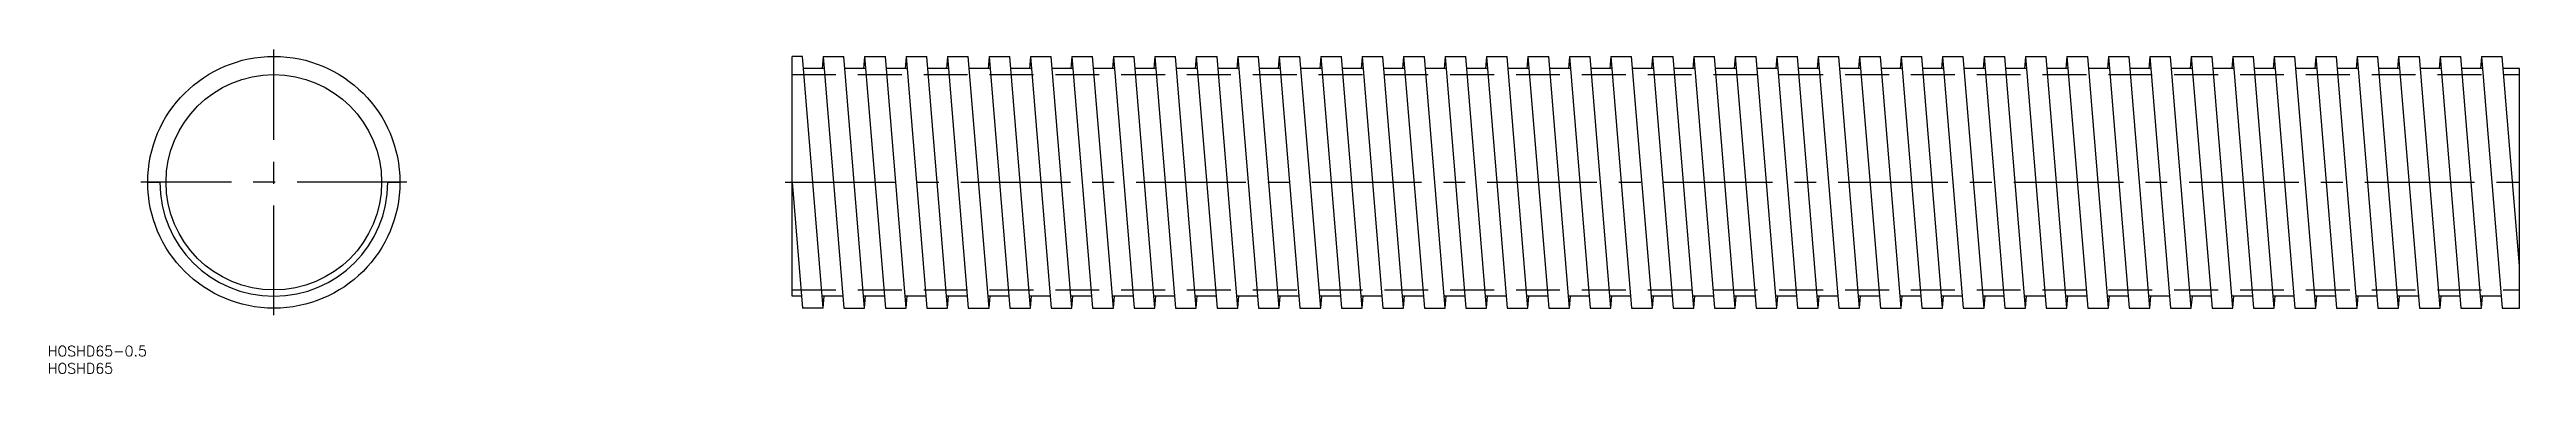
# Model space of a CAD drawing. Extents: x -65 to 652, y -55 to 38.
import ezdxf

# ---------------------------------------------------------------- set-up
doc = ezdxf.new("R2010")
doc.units = 0
doc.linetypes.add('CENTER', pattern=[50.8, 31.75, -6.35, 6.35, -6.35])
doc.linetypes.add('DASHED', pattern=[19.05, 12.7, -6.35])
doc.layers.get('0').update_dxf_attribs({"linetype": 'CONTINUOUS'})
doc.layers.add('CENTER', color=1, linetype='CENTER')
doc.styles.get("Standard").update_dxf_attribs({"font": 'txt.shx', "height": 3, "bigfont": 'bigfont.shx'})

msp = doc.modelspace()

# ---------------------------------------------------------------- linework, layer by layer
at = {"color": 7, "linetype": 'CONTINUOUS'}
for p, q in [((153, 36.5), (150, 36.5)), ((150, -33), (150, 36.5)), ((159, -36.5), (153, 36.5)), ((159, 36.5), (158.71, 33)), ((159, 36.5), (165, -36.5)), ((159, 36.5), (165, 36.5)), ((171, -36.5), (165, 36.5)), ((171, 36.5), (170.71, 33)), ((171, 36.5), (177, -36.5)), ((171, 36.5), (177, 36.5)), ((183, -36.5), (177, 36.5)), ((183, 36.5), (182.71, 33)), ((183, 36.5), (189, -36.5)), ((183, 36.5), (189, 36.5)), ((195, -36.5), (189, 36.5)), ((195, 36.5), (194.71, 33)), ((195, 36.5), (201, -36.5)), ((195, 36.5), (201, 36.5)), ((207, -36.5), (201, 36.5)), ((207, 36.5), (206.71, 33)), ((207, 36.5), (213, -36.5)), ((207, 36.5), (213, 36.5)), ((219, -36.5), (213, 36.5)), ((219, 36.5), (218.71, 33)), ((219, 36.5), (225, -36.5)), ((219, 36.5), (225, 36.5)), ((231, -36.5), (225, 36.5)), ((231, 36.5), (230.71, 33)), ((231, 36.5), (237, -36.5)), ((231, 36.5), (237, 36.5)), ((243, -36.5), (237, 36.5)), ((243, 36.5), (242.71, 33)), ((243, 36.5), (249, -36.5)), ((243, 36.5), (249, 36.5)), ((255, -36.5), (249, 36.5)), ((255, 36.5), (254.71, 33)), ((255, 36.5), (261, -36.5)), ((255, 36.5), (261, 36.5)), ((267, -36.5), (261, 36.5)), ((267, 36.5), (266.71, 33)), ((267, 36.5), (273, -36.5)), ((267, 36.5), (273, 36.5)), ((279, -36.5), (273, 36.5)), ((279, 36.5), (278.71, 33)), ((279, 36.5), (285, -36.5)), ((279, 36.5), (285, 36.5)), ((291, -36.5), (285, 36.5)), ((291, 36.5), (290.71, 33)), ((291, 36.5), (297, -36.5)), ((291, 36.5), (297, 36.5)), ((303, -36.5), (297, 36.5)), ((303, 36.5), (302.71, 33)), ((303, 36.5), (309, -36.5)), ((303, 36.5), (309, 36.5)), ((315, -36.5), (309, 36.5)), ((315, 36.5), (314.71, 33)), ((315, 36.5), (321, -36.5)), ((315, 36.5), (321, 36.5)), ((327, -36.5), (321, 36.5)), ((327, 36.5), (326.71, 33)), ((327, 36.5), (333, -36.5)), ((327, 36.5), (333, 36.5)), ((339, -36.5), (333, 36.5)), ((339, 36.5), (338.71, 33)), ((339, 36.5), (345, -36.5)), ((339, 36.5), (345, 36.5)), ((351, -36.5), (345, 36.5)), ((351, 36.5), (350.71, 33)), ((351, 36.5), (357, -36.5)), ((351, 36.5), (357, 36.5)), ((363, -36.5), (357, 36.5)), ((363, 36.5), (362.71, 33)), ((363, 36.5), (369, -36.5)), ((363, 36.5), (369, 36.5)), ((375, -36.5), (369, 36.5)), ((375, 36.5), (374.71, 33)), ((375, 36.5), (381, -36.5)), ((375, 36.5), (381, 36.5)), ((387, -36.5), (381, 36.5)), ((387, 36.5), (386.71, 33)), ((387, 36.5), (393, -36.5)), ((387, 36.5), (393, 36.5)), ((399, -36.5), (393, 36.5)), ((399, 36.5), (398.71, 33)), ((399, 36.5), (405, -36.5)), ((399, 36.5), (405, 36.5)), ((411, -36.5), (405, 36.5)), ((411, 36.5), (410.71, 33)), ((411, 36.5), (417, -36.5)), ((411, 36.5), (417, 36.5)), ((423, -36.5), (417, 36.5)), ((423, 36.5), (422.71, 33)), ((423, 36.5), (429, -36.5)), ((423, 36.5), (429, 36.5)), ((435, -36.5), (429, 36.5)), ((435, 36.5), (434.71, 33)), ((435, 36.5), (441, -36.5)), ((435, 36.5), (441, 36.5)), ((447, -36.5), (441, 36.5)), ((447, 36.5), (446.71, 33)), ((447, 36.5), (453, -36.5)), ((447, 36.5), (453, 36.5)), ((459, -36.5), (453, 36.5)), ((459, 36.5), (458.71, 33)), ((459, 36.5), (465, -36.5)), ((459, 36.5), (465, 36.5)), ((471, -36.5), (465, 36.5)), ((471, 36.5), (470.71, 33)), ((471, 36.5), (477, -36.5)), ((471, 36.5), (477, 36.5)), ((483, -36.5), (477, 36.5)), ((483, 36.5), (482.71, 33)), ((483, 36.5), (489, -36.5)), ((483, 36.5), (489, 36.5)), ((495, -36.5), (489, 36.5)), ((495, 36.5), (494.71, 33)), ((495, 36.5), (501, -36.5)), ((495, 36.5), (501, 36.5)), ((507, -36.5), (501, 36.5)), ((507, 36.5), (506.71, 33)), ((507, 36.5), (513, -36.5)), ((507, 36.5), (513, 36.5)), ((519, -36.5), (513, 36.5)), ((519, 36.5), (518.71, 33)), ((519, 36.5), (525, -36.5)), ((519, 36.5), (525, 36.5)), ((531, -36.5), (525, 36.5)), ((531, 36.5), (530.71, 33)), ((531, 36.5), (537, -36.5)), ((531, 36.5), (537, 36.5)), ((543, -36.5), (537, 36.5)), ((543, 36.5), (542.71, 33)), ((543, 36.5), (549, -36.5)), ((543, 36.5), (549, 36.5)), ((555, -36.5), (549, 36.5)), ((555, 36.5), (554.71, 33)), ((555, 36.5), (561, -36.5)), ((555, 36.5), (561, 36.5)), ((567, -36.5), (561, 36.5)), ((567, 36.5), (566.71, 33)), ((567, 36.5), (573, -36.5)), ((567, 36.5), (573, 36.5)), ((579, -36.5), (573, 36.5)), ((579, 36.5), (578.71, 33)), ((579, 36.5), (585, -36.5)), ((579, 36.5), (585, 36.5)), ((591, -36.5), (585, 36.5)), ((591, 36.5), (590.71, 33)), ((591, 36.5), (597, -36.5)), ((591, 36.5), (597, 36.5)), ((603, -36.5), (597, 36.5)), ((603, 36.5), (602.71, 33)), ((603, 36.5), (609, -36.5)), ((603, 36.5), (609, 36.5)), ((615, -36.5), (609, 36.5)), ((615, 36.5), (614.71, 33)), ((615, 36.5), (621, -36.5)), ((615, 36.5), (621, 36.5)), ((627, -36.5), (621, 36.5)), ((627, 36.5), (626.71, 33)), ((627, 36.5), (633, -36.5)), ((627, 36.5), (633, 36.5)), ((639, -36.5), (633, 36.5)), ((639, 36.5), (638.71, 33)), ((639, 36.5), (645, -36.5)), ((639, 36.5), (645, 36.5)), ((650, -24.33), (645, 36.5)), ((159.29, 33), (153.29, 33)), ((171.29, 33), (165.29, 33)), ((183.29, 33), (177.29, 33)), ((195.29, 33), (189.29, 33)), ((207.29, 33), (201.29, 33)), ((219.29, 33), (213.29, 33)), ((231.29, 33), (225.29, 33)), ((243.29, 33), (237.29, 33)), ((255.29, 33), (249.29, 33)), ((267.29, 33), (261.29, 33)), ((279.29, 33), (273.29, 33)), ((291.29, 33), (285.29, 33)), ((303.29, 33), (297.29, 33)), ((315.29, 33), (309.29, 33)), ((327.29, 33), (321.29, 33)), ((339.29, 33), (333.29, 33)), ((351.29, 33), (345.29, 33)), ((363.29, 33), (357.29, 33)), ((375.29, 33), (369.29, 33)), ((387.29, 33), (381.29, 33)), ((399.29, 33), (393.29, 33)), ((411.29, 33), (405.29, 33)), ((423.29, 33), (417.29, 33)), ((435.29, 33), (429.29, 33)), ((447.29, 33), (441.29, 33)), ((459.29, 33), (453.29, 33)), ((471.29, 33), (465.29, 33)), ((483.29, 33), (477.29, 33)), ((495.29, 33), (489.29, 33)), ((507.29, 33), (501.29, 33)), ((519.29, 33), (513.29, 33)), ((531.29, 33), (525.29, 33)), ((543.29, 33), (537.29, 33)), ((555.29, 33), (549.29, 33)), ((567.29, 33), (561.29, 33)), ((579.29, 33), (573.29, 33)), ((591.29, 33), (585.29, 33)), ((603.29, 33), (597.29, 33)), ((615.29, 33), (609.29, 33)), ((627.29, 33), (621.29, 33)), ((639.29, 33), (633.29, 33)), ((650, 33), (645.29, 33)), ((650, -36.5), (650, 33)), ((-36.5, 0), (-33, 0)), ((33, 0), (36.5, 0)), ((150, 0), (153, -36.5)), ((152.71, -33), (150, -33)), ((164.71, -33), (158.71, -33)), ((159, -36.5), (159.29, -33)), ((176.71, -33), (170.71, -33)), ((171, -36.5), (171.29, -33)), ((188.71, -33), (182.71, -33)), ((183, -36.5), (183.29, -33)), ((200.71, -33), (194.71, -33)), ((195, -36.5), (195.29, -33)), ((212.71, -33), (206.71, -33)), ((207, -36.5), (207.29, -33)), ((224.71, -33), (218.71, -33)), ((219, -36.5), (219.29, -33)), ((236.71, -33), (230.71, -33)), ((231, -36.5), (231.29, -33)), ((248.71, -33), (242.71, -33)), ((243, -36.5), (243.29, -33)), ((260.71, -33), (254.71, -33)), ((255, -36.5), (255.29, -33)), ((272.71, -33), (266.71, -33)), ((267, -36.5), (267.29, -33)), ((284.71, -33), (278.71, -33)), ((279, -36.5), (279.29, -33)), ((296.71, -33), (290.71, -33)), ((291, -36.5), (291.29, -33)), ((308.71, -33), (302.71, -33)), ((303, -36.5), (303.29, -33)), ((320.71, -33), (314.71, -33)), ((315, -36.5), (315.29, -33)), ((332.71, -33), (326.71, -33)), ((327, -36.5), (327.29, -33)), ((344.71, -33), (338.71, -33)), ((339, -36.5), (339.29, -33)), ((356.71, -33), (350.71, -33)), ((351, -36.5), (351.29, -33)), ((368.71, -33), (362.71, -33)), ((363, -36.5), (363.29, -33)), ((380.71, -33), (374.71, -33)), ((375, -36.5), (375.29, -33)), ((392.71, -33), (386.71, -33)), ((387, -36.5), (387.29, -33)), ((404.71, -33), (398.71, -33)), ((399, -36.5), (399.29, -33)), ((416.71, -33), (410.71, -33)), ((411, -36.5), (411.29, -33)), ((428.71, -33), (422.71, -33)), ((423, -36.5), (423.29, -33)), ((440.71, -33), (434.71, -33)), ((435, -36.5), (435.29, -33)), ((452.71, -33), (446.71, -33)), ((447, -36.5), (447.29, -33)), ((464.71, -33), (458.71, -33)), ((459, -36.5), (459.29, -33)), ((476.71, -33), (470.71, -33)), ((471, -36.5), (471.29, -33)), ((488.71, -33), (482.71, -33)), ((483, -36.5), (483.29, -33)), ((500.71, -33), (494.71, -33)), ((495, -36.5), (495.29, -33)), ((512.71, -33), (506.71, -33)), ((507, -36.5), (507.29, -33)), ((524.71, -33), (518.71, -33)), ((519, -36.5), (519.29, -33)), ((536.71, -33), (530.71, -33)), ((531, -36.5), (531.29, -33)), ((548.71, -33), (542.71, -33)), ((543, -36.5), (543.29, -33)), ((560.71, -33), (554.71, -33)), ((555, -36.5), (555.29, -33)), ((572.71, -33), (566.71, -33)), ((567, -36.5), (567.29, -33)), ((584.71, -33), (578.71, -33)), ((579, -36.5), (579.29, -33)), ((596.71, -33), (590.71, -33)), ((591, -36.5), (591.29, -33)), ((608.71, -33), (602.71, -33)), ((603, -36.5), (603.29, -33)), ((620.71, -33), (614.71, -33)), ((615, -36.5), (615.29, -33)), ((632.71, -33), (626.71, -33)), ((627, -36.5), (627.29, -33)), ((644.71, -33), (638.71, -33)), ((639, -36.5), (639.29, -33)), ((159, -36.5), (153, -36.5)), ((165, -36.5), (171, -36.5)), ((177, -36.5), (183, -36.5)), ((189, -36.5), (195, -36.5)), ((201, -36.5), (207, -36.5)), ((213, -36.5), (219, -36.5)), ((225, -36.5), (231, -36.5)), ((237, -36.5), (243, -36.5)), ((249, -36.5), (255, -36.5)), ((261, -36.5), (267, -36.5)), ((273, -36.5), (279, -36.5)), ((285, -36.5), (291, -36.5)), ((297, -36.5), (303, -36.5)), ((309, -36.5), (315, -36.5)), ((321, -36.5), (327, -36.5)), ((333, -36.5), (339, -36.5)), ((345, -36.5), (351, -36.5)), ((357, -36.5), (363, -36.5)), ((369, -36.5), (375, -36.5)), ((381, -36.5), (387, -36.5)), ((393, -36.5), (399, -36.5)), ((405, -36.5), (411, -36.5)), ((417, -36.5), (423, -36.5)), ((429, -36.5), (435, -36.5)), ((441, -36.5), (447, -36.5)), ((453, -36.5), (459, -36.5)), ((465, -36.5), (471, -36.5)), ((477, -36.5), (483, -36.5)), ((489, -36.5), (495, -36.5)), ((501, -36.5), (507, -36.5)), ((513, -36.5), (519, -36.5)), ((525, -36.5), (531, -36.5)), ((537, -36.5), (543, -36.5)), ((549, -36.5), (555, -36.5)), ((561, -36.5), (567, -36.5)), ((573, -36.5), (579, -36.5)), ((585, -36.5), (591, -36.5)), ((597, -36.5), (603, -36.5)), ((609, -36.5), (615, -36.5)), ((621, -36.5), (627, -36.5)), ((633, -36.5), (639, -36.5)), ((645, -36.5), (650, -36.5))]:
    msp.add_line(p, q, dxfattribs=at)
at = {"color": 3, "linetype": 'DASHED'}
for p, q in [((150, 31.2), (650, 31.2)), ((150, -31.2), (650, -31.2))]:
    msp.add_line(p, q, dxfattribs=at)
at = {"color": 7, "linetype": 'CONTINUOUS'}
for radius in [36.5, 31.2]:
    msp.add_circle((0, 0), radius, dxfattribs=at)
msp.add_arc((0, 0), 33, 180, 0, dxfattribs=at)
at = {"layer": 'CENTER', "color": 1, "linetype": 'CENTER'}
for p, q in [((0, -38.5), (0, 38.5)), ((38.5, 0), (-38.5, 0)), ((148, 0), (652, 0))]:
    msp.add_line(p, q, dxfattribs=at)

# ---------------------------------------------------------------- texts
at = {"color": 7, "linetype": 'CONTINUOUS'}
for s, p in [('HOSHD65-0.5', (-65.44, -50.43)), ('HOSHD65', (-65.44, -55.43))]:
    msp.add_text(s, height=3, dxfattribs=at).set_placement(p)

doc.saveas('drawing.dxf')
